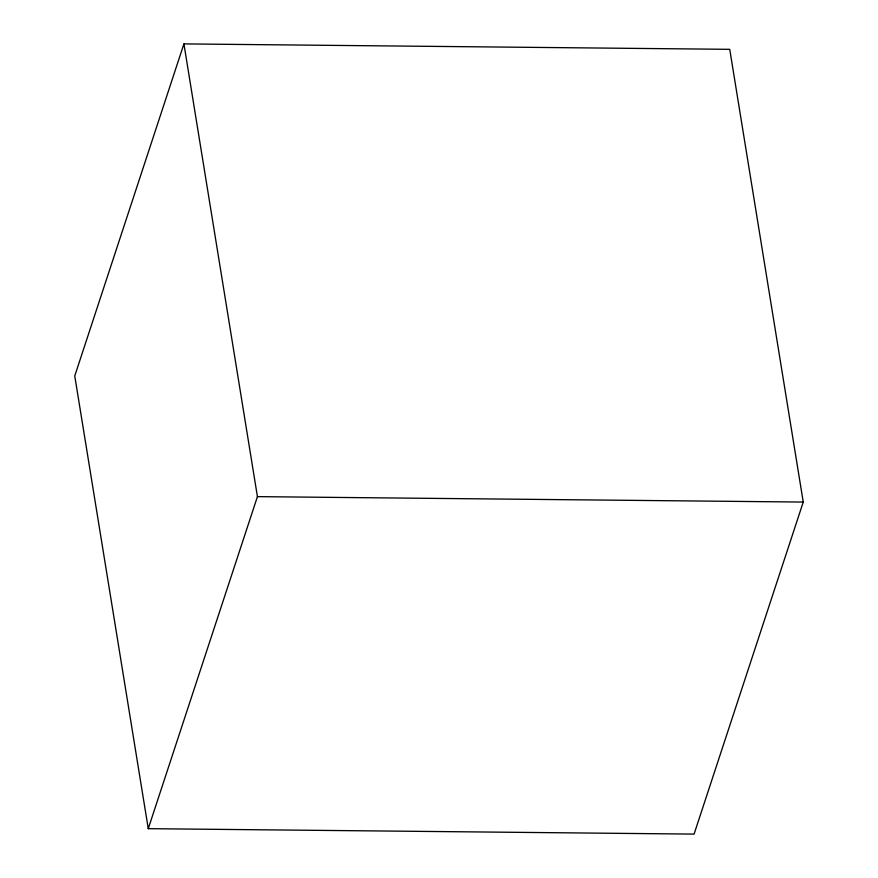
<?xml version="1.0" encoding="UTF-8"?>
<svg xmlns="http://www.w3.org/2000/svg" width="878" height="878" viewBox="0 0 878 878"><rect width="100%" height="100%" fill="white"/><g stroke="black" fill="none" stroke-linecap="round" stroke-linejoin="round"><path stroke-width="1.32" d="M183.919 43.9L74.751 375.938L148.261 828.667L694.081 834.1L803.249 502.062L729.739 49.333L183.919 43.9L257.43 496.63L148.261 828.667M257.43 496.63L803.249 502.062"/></g></svg>
